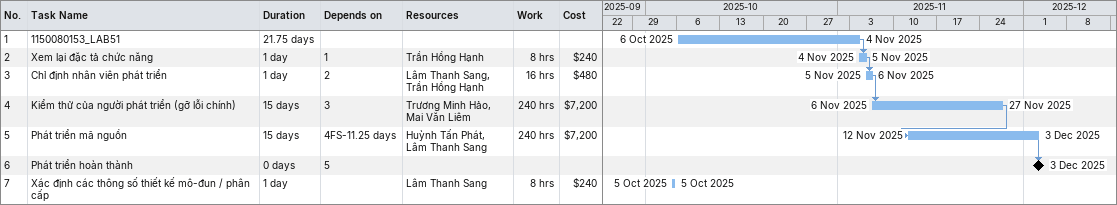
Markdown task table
| ID | Task | Duration | Start | Finish | Predecessors | Resources | Work (h) | Cost ($) |
|---|---|---|---|---|---|---|---|---|
| 1 | 1150080153_LAB51 | 21.75d | 2025-10-06 | 2025-11-04 |  |  |  |  |
| 2 | Xem lại đặc tả chức năng | 1d | 2025-11-04 | 2025-11-05 | 1 | Trần Hồng Hạnh | 8 | 240 |
| 3 | Chỉ định nhân viên phát triển | 1d | 2025-11-05 | 2025-11-06 | 2 | Lâm Thanh Sang, Trần Hồng Hạnh | 16 | 480 |
| 4 | Kiểm thử của người phát triển (gỡ lỗi chính) | 15d | 2025-11-06 | 2025-11-27 | 3 | Trương Minh Hảo, Mai Văn Liêm | 240 | 7200 |
| 5 | Phát triển mã nguồn | 15d | 2025-11-12 | 2025-12-03 | 4FS-11.25d | Huỳnh Tấn Phát, Lâm Thanh Sang | 240 | 7200 |
| 6 | Phát triển hoàn thành | 0d | 2025-12-03 | 2025-12-03 | 5 |  |  |  |
| 7 | Xác định các thông số thiết kế mô-đun / phân cấp | 1d | 2025-10-05 | 2025-10-05 |  | Lâm Thanh Sang | 8 | 240 |
